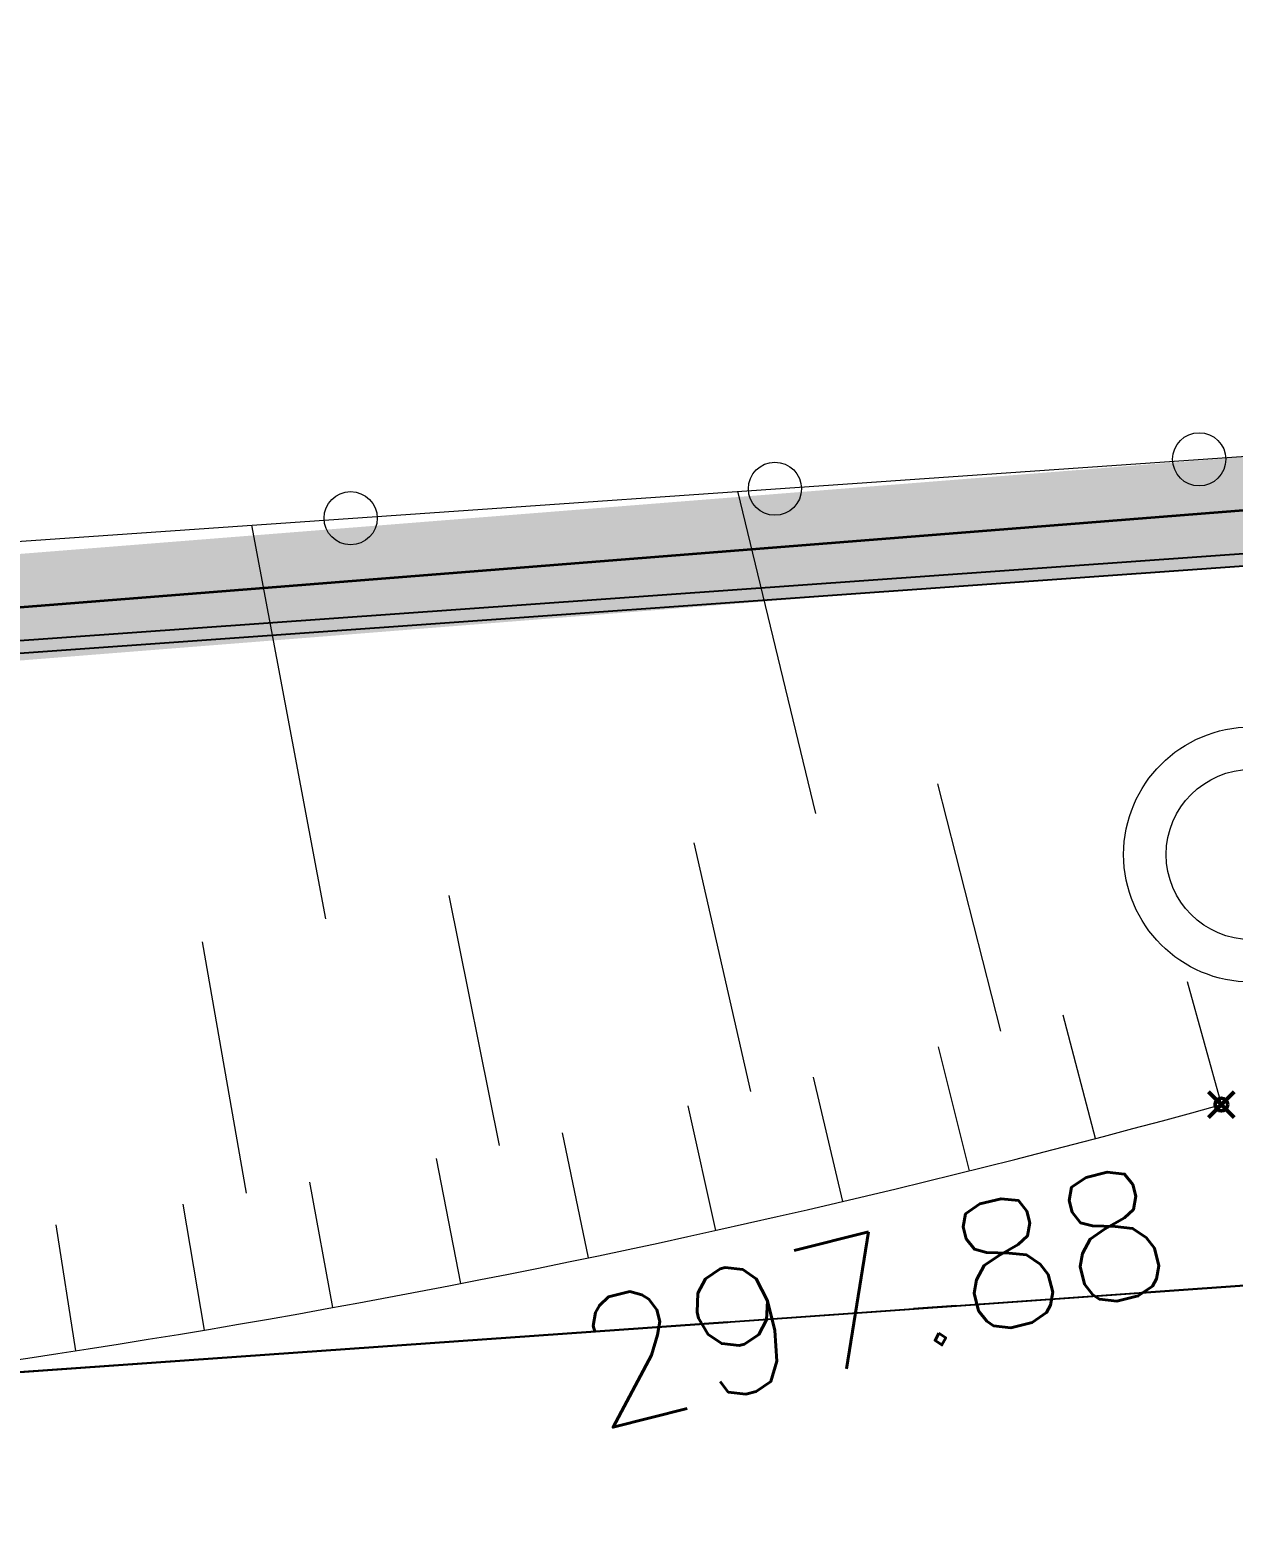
# Model space of a CAD drawing. Header units: metres. Extents: x 1851758 to 1852050, y 5187822 to 5188223.
# Drawn here: x 1851971.611 to 1851974.439, y 5187885.458 to 5187888.983 of the extents above; entities that cross this region are included whole.
import ezdxf
from ezdxf.enums import TextEntityAlignment as Align

# ---------------------------------------------------------------- set-up
doc = ezdxf.new("R2010")
doc.units = ezdxf.units.M
doc.header["$LTSCALE"] = 2.5
doc.header["$PDMODE"] = 35
doc.header["$PDSIZE"] = 0.03
doc.linetypes.add('L18', pattern=[0.6, 0.4, -0.2])
doc.linetypes.add('L5', pattern=[1.15, 0.8, -0.175, 0, -0.175])
doc.layers.get('0').update_dxf_attribs({"linetype": 'CONTINUOUS', "lineweight": 30})
for name, color, linetype, lineweight in [('EAU', 4, 'CONTINUOUS', 5), ('EAU_TXT', 4, 'CONTINUOUS', 5), ('PAR', 11, 'L5', 30), ('PAR_ALIGNT', 1, 'L18', 30), ('PRO_DEMOL_CLO_LEG', 7, 'CONTINUOUS', 15), ('PRO_DEMOL_P', 7, 'CONTINUOUS', 50), ('PRO_DEMOL_TAL', 34, 'CONTINUOUS', 20), ('PRO_DEMOL_TAL_HAC', 32, 'CONTINUOUS', 15), ('PRO_PAR_DA', 1, 'CONTINUOUS', 35), ('PRO_PAR_SURF', 157, 'CONTINUOUS', 20), ('Z', 7, 'CONTINUOUS', 9)]:
    doc.layers.add(name, color=color, linetype=linetype, lineweight=lineweight)
doc.layers.add('N', color=1, linetype='CONTINUOUS', plot=False)
doc.layers.add('PRO_PAR_CONT_DA', color=40, linetype='CONTINUOUS', plot=False)
doc.layers.add('PRO_VOI_PLANCHETTES', color=232, linetype='CONTINUOUS')
doc.styles.add('SIMPLEX', font='SIMPLEX.SHX', dxfattribs={"oblique": 27})
doc.styles.get("Standard").update_dxf_attribs({"font": 'arial.ttf'})

# ---------------------------------------------------------------- blocks, each defined once
blk = doc.blocks.new('TCPOINT')
blk.add_point((0, 0))
at = {"layer": 'N'}
blk.add_attdef('MAT', (0.2, 0.2), '', height=0.34, dxfattribs=at)
at = {"layer": 'Z', "style": 'SIMPLEX'}
blk.add_attdef('ALT', (0.2, -0.54), '', height=0.34, dxfattribs=at)
blk = doc.blocks.new('CLOLEG')
blk.add_circle((0, 0), 0.0625)
blk = doc.blocks.new('*U60')
at = {"layer": 'EAU'}
for radius in [0.3, 0.2]:
    blk.add_circle((0, 0), radius, dxfattribs=at)
at = {"layer": 'EAU_TXT', "style": 'SIMPLEX'}
blk.add_text('PI', height=0.4, rotation=2.8244, dxfattribs=at).set_placement((0.7432, -0.1373))

msp = doc.modelspace()

# ---------------------------------------------------------------- hatches: boundary and pattern name
at = {"layer": 'PRO_VOI_PLANCHETTES'}
h = msp.add_hatch(color=256, dxfattribs=at)
h.dxf.hatch_style = 1
h.paths.add_polyline_path([(1851940.1879, 5187882.4082), (1851939.9802, 5187885.2996), (1851978.2394, 5187888.0205), (1851979.7067, 5187892.0169), (1851978.5984, 5187910.5764), (1851978.6283, 5187910.5785), (1851979.737, 5187892.0125), (1851978.2609, 5187887.9919), (1851940.0123, 5187885.2718), (1851940.2178, 5187882.4106)])

# ---------------------------------------------------------------- linework, layer by layer
at = {"layer": 'PAR', "flags": 128}
msp.add_lwpolyline([(1851757.77, 5187868.487), (1851833.6918, 5187875.6402), (1851863.5824, 5187878.1707), (1851981.4866, 5187886.528), (1851987.4718, 5187886.9522), (1852004.3774, 5187888.6518), (1852028.9496, 5187890.8198)], dxfattribs=at)
at = {"layer": 'PAR_ALIGNT', "ltscale": 2.5, "const_width": 0.25, "flags": 128}
msp.add_lwpolyline([(1851863.4796, 5187879.0507), (1851981.3715, 5187888.4018)], dxfattribs=at)
msp.add_lwpolyline([(1851863.4796, 5187879.0507), (1851981.3715, 5187888.4018)], dxfattribs=at)
at = {"layer": 'PRO_DEMOL_CLO_LEG', "flags": 128}
msp.add_lwpolyline([(1851899.1687, 5187881.4795), (1851904.6517, 5187881.9482), (1851919.6157, 5187883.4662), (1851936.6677, 5187884.8017), (1851953.754, 5187886.2021), (1851969.4308, 5187887.6313), (1851974.4927, 5187887.9829), (1851978.8346, 5187888.2456)], dxfattribs=at)
at = {"layer": 'PRO_DEMOL_TAL', "flags": 128}
msp.add_lwpolyline([(1851945.1351, 5187883.7407), (1851953.8454, 5187884.431), (1851969.8934, 5187885.6652, 0.04826), (1851974.4121, 5187886.4558)], format="xyb", dxfattribs=at)
at = {"layer": 'PRO_DEMOL_TAL_HAC'}
for p, q in [((1851973.4586, 5187887.1407), (1851973.2752, 5187887.8983)), ((1851972.3063, 5187886.893), (1851972.132, 5187887.8189)), ((1851973.8936, 5187886.6288), (1851973.745, 5187887.2101)), ((1851973.3058, 5187886.4865), (1851973.1721, 5187887.0714)), ((1851972.7145, 5187886.3593), (1851972.5959, 5187886.9475)), ((1851972.12, 5187886.2474), (1851972.0166, 5187886.8385)), ((1851974.4121, 5187886.4558), (1851974.3322, 5187886.7449)), ((1851974.1163, 5187886.3761), (1851974.0402, 5187886.6662)), ((1851973.8196, 5187886.3002), (1851973.7471, 5187886.5913)), ((1851973.5219, 5187886.2281), (1851973.4532, 5187886.5201)), ((1851973.2233, 5187886.1599), (1851973.1584, 5187886.4528)), ((1851972.9239, 5187886.0955), (1851972.8627, 5187886.3892)), ((1851972.6236, 5187886.035), (1851972.5662, 5187886.3294)), ((1851972.3226, 5187885.9783), (1851972.269, 5187886.2735)), ((1851972.0209, 5187885.9255), (1851971.9711, 5187886.2214)), ((1851971.7185, 5187885.8766), (1851971.6725, 5187886.1731))]:
    msp.add_line(p, q, dxfattribs=at)
at = {"layer": 'PRO_PAR_CONT_DA', "flags": 128}
msp.add_lwpolyline([(1851863.4796, 5187879.0507), (1851981.3715, 5187888.4018), (1851977.7933, 5187946.6346), (1851927.7207, 5187943.0606)], dxfattribs=at)
msp.add_lwpolyline([(1851863.5824, 5187878.1707), (1851981.4866, 5187886.528), (1851981.3715, 5187888.4018), (1851863.4796, 5187879.0507)], close=True, dxfattribs=at)
at = {"layer": 'PRO_PAR_DA', "flags": 128}
msp.add_lwpolyline([(1851863.4796, 5187879.0507), (1851981.3715, 5187888.4018)], dxfattribs=at)
at = {"layer": 'PRO_PAR_SURF', "flags": 128}
for points in [[(1851977.7933, 5187946.6346), (1851981.4866, 5187886.528), (1851863.5824, 5187878.1707), (1851856.5917, 5187937.9836), (1851927.7207, 5187943.0606)], [(1851979.4592, 5187919.5236), (1851978.1813, 5187918.0657), (1851896.9596, 5187912.2309), (1851896.7804, 5187914.7245), (1851884.8113, 5187913.8647), (1851885.6711, 5187901.8955), (1851897.6403, 5187902.7554), (1851899.2249, 5187880.6971), (1851981.4866, 5187886.528)]]:
    msp.add_lwpolyline(points, close=True, dxfattribs=at)
at = {"layer": 'PRO_VOI_PLANCHETTES', "flags": 128}
msp.add_lwpolyline([(1851940.1879, 5187882.4082), (1851939.9802, 5187885.2996), (1851978.2394, 5187888.0205), (1851979.7067, 5187892.0169), (1851978.5984, 5187910.5764), (1851978.6283, 5187910.5785), (1851979.737, 5187892.0125), (1851978.2609, 5187887.9919), (1851940.0123, 5187885.2718), (1851940.2178, 5187882.4106)], close=True, dxfattribs=at)

# ---------------------------------------------------------------- block references
at = {"layer": 'EAU'}
msp.add_blockref('*U60', (1851974.4822, 5187887.044), dxfattribs=at)
at = {"layer": 'PRO_DEMOL_CLO_LEG', "rotation": 3.972905918494841}
for p in [(1851974.3598, 5187887.9736), (1851973.3622, 5187887.9044), (1851972.3646, 5187887.8351)]:
    msp.add_blockref('CLOLEG', p, dxfattribs=at)
at = {"layer": 'PRO_DEMOL_P'}
ref = msp.add_blockref('TCPOINT', (1851974.4121, 5187886.4558, 297.88), dxfattribs=dict(at, rotation=301.9002445867005))
ref.add_attrib('MAT', '146', (1851974.5498, 5187886.4237, 297.88), dxfattribs={"layer": 'N', "height": 0.3, "rotation": 4.6408})
ref.add_attrib('ALT', '297.88', dxfattribs={"layer": 'Z', "height": 0.3, "rotation": 14.043, "style": 'SIMPLEX'}).set_placement((1851972.8714, 5187885.9787, 297.88), align=Align.TOP_LEFT)

doc.saveas('drawing.dxf')
